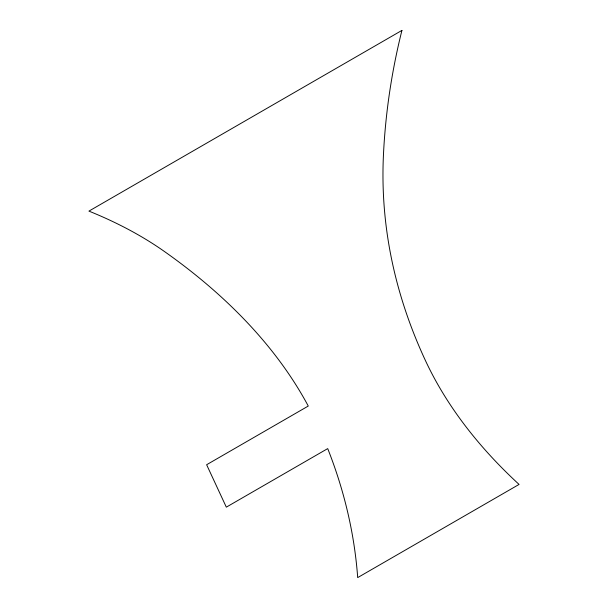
<?xml version="1.0" encoding="UTF-8"?>
<svg xmlns="http://www.w3.org/2000/svg" width="608" height="608" viewBox="0 0 608 608"><rect width="100%" height="100%" fill="white"/><g stroke="black" fill="none" stroke-linecap="round" stroke-linejoin="round"><path stroke-width="0.91" d="M401.926 30.4L88.928 211.113A375.159 216.592 0 0 1 164.244 251.37A791.114 456.745 0 0 1 308.264 406.053L206.629 464.732L226.32 507.148L327.712 448.605A1239.02 715.342 0 0 1 357.694 577.6L519.072 484.424A791.114 456.745 0 0 1 425.182 360.012A1239.02 715.342 0 0 1 383.42 155.519A1871.819 1080.69 0 0 1 401.926 30.4"/></g></svg>
